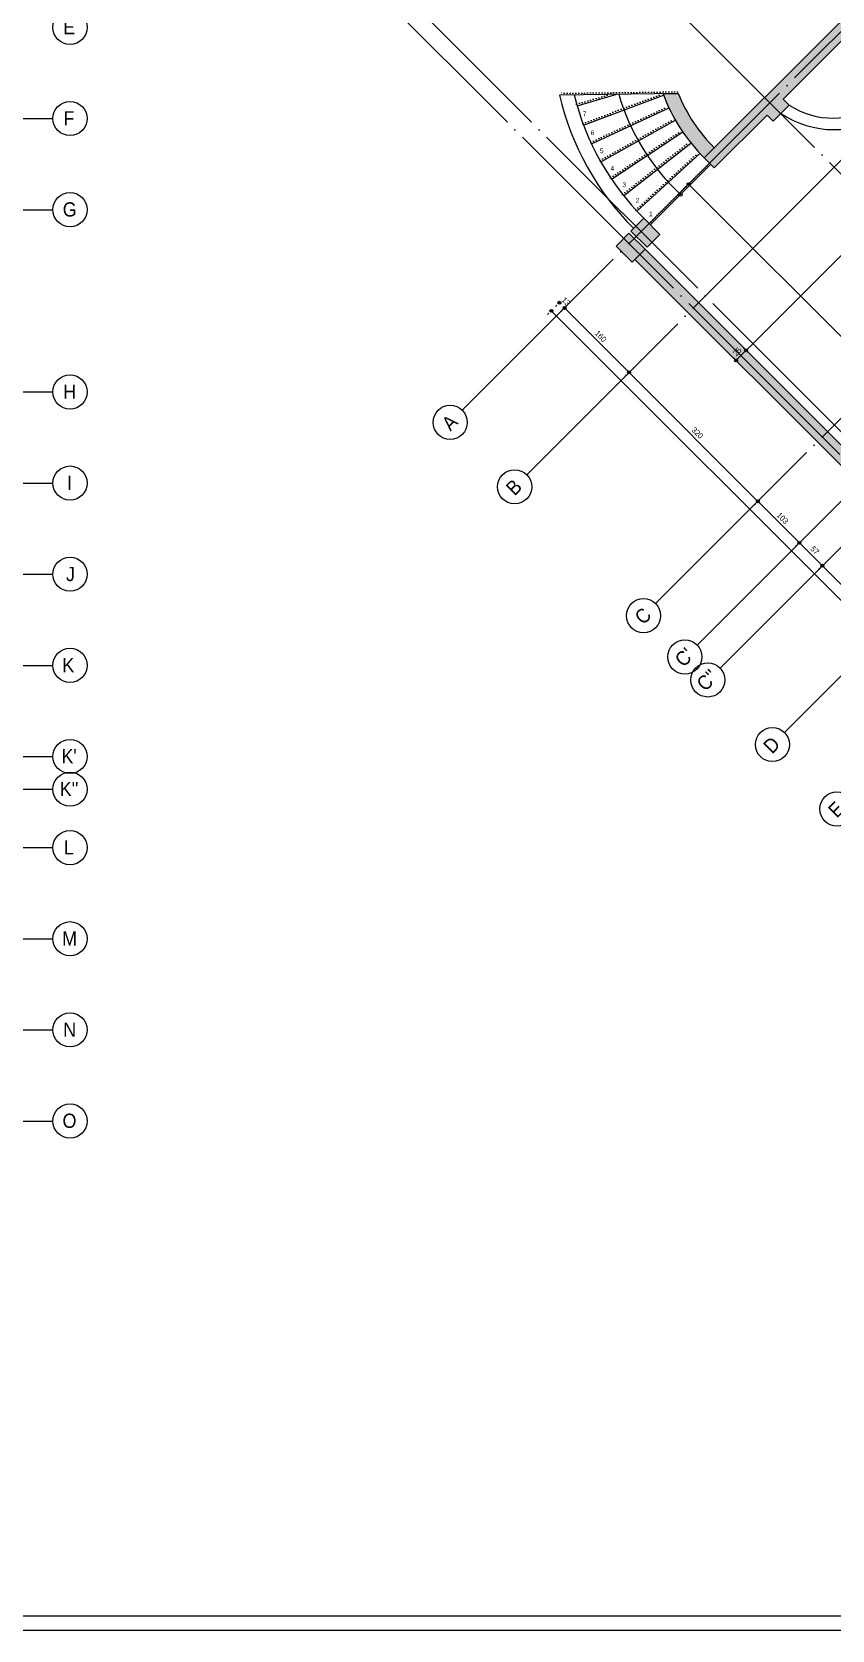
# Model space of a CAD drawing. Extents: x 460786 to 545292, y 30998 to 41694.
# Drawn here: x 476072 to 477476, y 37194 to 40000 of the extents above; entities that cross this region are included whole.
import ezdxf
from ezdxf.enums import TextEntityAlignment as Align

# ---------------------------------------------------------------- set-up
doc = ezdxf.new("R2010")
doc.units = 0
doc.header["$LTSCALE"] = 50
doc.header["$MEASUREMENT"] = 0
doc.header["$PDMODE"] = 35
doc.linetypes.add('DASHDOT', pattern=[5.5, 5, -0.25, 0, -0.25])
doc.linetypes.add('DASHED', pattern=[0.1, 0, -0.1])
doc.layers.get('0').update_dxf_attribs({"linetype": 'CONTINUOUS'})
doc.layers.get('Defpoints').update_dxf_attribs({"linetype": 'CONTINUOUS'})
for name, color, linetype in [('A-Aks Balonu', 2, 'CONTINUOUS'), ('A-Aks Dikey', 12, 'DASHDOT'), ('A-Aks Yatay', 12, 'DASHDOT'), ('A-Betonarme', 6, 'CONTINUOUS'), ('A-Dash', 9, 'DASHED'), ('A-Gör 2', 40, 'CONTINUOUS'), ('A-Gör 4', 75, 'CONTINUOUS'), ('A-Lejant', 23, 'CONTINUOUS'), ('A-Merdiven', 11, 'CONTINUOUS'), ('A-Olcu  IC Yatay', 8, 'CONTINUOUS'), ('A-Olcu DIS Dikey', 8, 'CONTINUOUS'), ('A-Olcu Ic Dikey', 8, 'CONTINUOUS'), ('A-Tarama 1', 9, 'CONTINUOUS'), ('A-Yazı Merdiven', 4, 'CONTINUOUS')]:
    doc.layers.add(name, color=color, linetype=linetype)
doc.styles.get("Standard").update_dxf_attribs({"font": 'arial.ttf', "width": 0.9})
doc.dimstyles.new('EXIT', dxfattribs={"dimscale": 50, "dimtxt": 0.23, "dimasz": 0.03, "dimexe": 0.125, "dimexo": 0.5, "dimgap": 0.09, "dimtad": 1, "dimzin": 1, "dimdsep": 46, "dimtxsty": 'Standard', "dimblk": 'TICK', "dimcen": 0.2, "dimadec": 0, "dimazin": 0, "dimtfac": 1, "dimtix": 1, "dimtofl": 0, "dimtmove": 2, "dimatfit": 3, "dimldrblk": 'TICK', "dimfxl": 1, "dimtolj": 1, "dimtzin": 1, "dimarcsym": 0})

# ---------------------------------------------------------------- blocks, each defined once
blk = doc.blocks.new('aks')
blk.add_circle((-0.8, 38.6), 60)
at = {"width": 0.9}
blk.add_attdef('AKSNO', text='', height=50, dxfattribs=at).set_placement((-0.8, 38.6), align=Align.MIDDLE_CENTER)
blk = doc.blocks.new('TICK', base_point=(53.7, 38.1))
blk.add_line((55.4, 38.1), (52, 38.1))
blk.add_circle((53.7, 38.1), 1.67)
blk = doc.blocks.new('*D393')
at = {"layer": 'A-Olcu DIS Dikey', "color": 0, "lineweight": -2, "transparency": 16777216}
for p, q in [((477000.1, 39508.4), (477002.3, 39510.5)), ((477007.7, 39513.9), (477118.8, 39402.9)), ((477113.3, 39395.3), (477115.4, 39397.4))]:
    blk.add_line(p, q, dxfattribs=at)
at = {"layer": 'Defpoints', "color": 0, "transparency": 16777216}
for p in [(477017.8, 39526.1), (477119.8, 39401.8), (477130.9, 39412.9)]:
    blk.add_point(p, dxfattribs=at)
at = {"layer": 'A-Olcu DIS Dikey', "color": 0, "lineweight": -2, "transparency": 16777216, "xscale": 1.5, "yscale": 1.5, "zscale": 1.5}
for p, rotation in [((477006.7, 39515), 134.999999999776), ((477119.8, 39401.8), 314.999999999776)]:
    blk.add_blockref('TICK', p, dxfattribs=dict(at, rotation=rotation))
at = {"layer": 'A-Olcu DIS Dikey', "color": 0, "transparency": 16777216, "insert": (477070, 39465.2), "char_height": 10, "attachment_point": 5, "rotation": 315}
blk.add_mtext('\\A1;160', dxfattribs=at)
blk = doc.blocks.new('*D394')
at = {"layer": 'A-Olcu DIS Dikey', "color": 0, "lineweight": -2, "transparency": 16777216}
for p, q in [((477113.3, 39395.3), (477115.4, 39397.4)), ((477345, 39176.6), (477120.9, 39400.8)), ((477339.5, 39169), (477341.7, 39171.1))]:
    blk.add_line(p, q, dxfattribs=at)
at = {"layer": 'Defpoints', "color": 0, "transparency": 16777216}
for p in [(477119.8, 39401.8), (477130.9, 39412.9), (477357.2, 39186.7)]:
    blk.add_point(p, dxfattribs=at)
at = {"layer": 'A-Olcu DIS Dikey', "color": 0, "lineweight": -2, "transparency": 16777216, "xscale": 1.5, "yscale": 1.5, "zscale": 1.5}
for p, rotation in [((477119.8, 39401.8), 134.999999999776), ((477346.1, 39175.5), 314.999999999776)]:
    blk.add_blockref('TICK', p, dxfattribs=dict(at, rotation=rotation))
at = {"layer": 'A-Olcu DIS Dikey', "color": 0, "transparency": 16777216, "insert": (477239.8, 39295.5), "char_height": 10, "attachment_point": 5, "rotation": 315}
blk.add_mtext('\\A1;320', dxfattribs=at)
blk = doc.blocks.new('*D395')
at = {"layer": 'A-Olcu DIS Dikey', "color": 0, "lineweight": -2, "transparency": 16777216}
for p, q in [((477339.5, 39169), (477341.7, 39171.1)), ((477347.2, 39174.5), (477417.9, 39103.8)), ((477412.4, 39096.1), (477414.5, 39098.3))]:
    blk.add_line(p, q, dxfattribs=at)
at = {"layer": 'Defpoints', "color": 0, "transparency": 16777216}
for p in [(477357.2, 39186.7), (477430, 39113.8), (477418.9, 39102.7)]:
    blk.add_point(p, dxfattribs=at)
at = {"layer": 'A-Olcu DIS Dikey', "color": 0, "lineweight": -2, "transparency": 16777216, "xscale": 1.5, "yscale": 1.5, "zscale": 1.5}
for p, rotation in [((477346.1, 39175.5), 134.999999999776), ((477418.9, 39102.7), 314.999999999776)]:
    blk.add_blockref('TICK', p, dxfattribs=dict(at, rotation=rotation))
at = {"layer": 'A-Olcu DIS Dikey', "color": 0, "transparency": 16777216, "insert": (477389.3, 39145.9), "char_height": 10, "attachment_point": 5, "rotation": 315}
blk.add_mtext('\\A1;103', dxfattribs=at)
blk = doc.blocks.new('*D396')
at = {"layer": 'A-Olcu DIS Dikey', "color": 0, "lineweight": -2, "transparency": 16777216}
for p, q in [((477412.4, 39096.1), (477414.5, 39098.3)), ((477458.2, 39063.5), (477420, 39101.7)), ((477452.7, 39055.8), (477454.8, 39058))]:
    blk.add_line(p, q, dxfattribs=at)
at = {"layer": 'Defpoints', "color": 0, "transparency": 16777216}
for p in [(477430, 39113.8), (477418.9, 39102.7), (477470.3, 39073.5)]:
    blk.add_point(p, dxfattribs=at)
at = {"layer": 'A-Olcu DIS Dikey', "color": 0, "lineweight": -2, "transparency": 16777216, "xscale": 1.5, "yscale": 1.5, "zscale": 1.5}
for p, rotation in [((477418.9, 39102.7), 134.999999999776), ((477459.2, 39062.4), 314.999999999776)]:
    blk.add_blockref('TICK', p, dxfattribs=dict(at, rotation=rotation))
at = {"layer": 'A-Olcu DIS Dikey', "color": 0, "transparency": 16777216, "insert": (477445.9, 39089.3), "char_height": 10, "attachment_point": 5, "rotation": 315}
blk.add_mtext('\\A1;57', dxfattribs=at)
blk = doc.blocks.new('*D397')
at = {"layer": 'A-Olcu DIS Dikey', "color": 0, "lineweight": -2, "transparency": 16777216}
for p, q in [((477452.7, 39055.8), (477454.8, 39058)), ((477460.3, 39061.3), (477571.3, 38950.3)), ((477565.8, 38942.7), (477568, 38944.9))]:
    blk.add_line(p, q, dxfattribs=at)
at = {"layer": 'Defpoints', "color": 0, "transparency": 16777216}
for p in [(477470.3, 39073.5), (477572.4, 38949.3), (477583.5, 38960.4)]:
    blk.add_point(p, dxfattribs=at)
at = {"layer": 'A-Olcu DIS Dikey', "color": 0, "lineweight": -2, "transparency": 16777216, "xscale": 1.5, "yscale": 1.5, "zscale": 1.5}
for p, rotation in [((477459.2, 39062.4), 134.999999999776), ((477572.4, 38949.3), 314.999999999776)]:
    blk.add_blockref('TICK', p, dxfattribs=dict(at, rotation=rotation))
at = {"layer": 'A-Olcu DIS Dikey', "color": 0, "transparency": 16777216, "insert": (477522.6, 39012.6), "char_height": 10, "attachment_point": 5, "rotation": 315}
blk.add_mtext('\\A1;160', dxfattribs=at)
blk = doc.blocks.new('*D406')
at = {"layer": 'A-Olcu DIS Dikey', "color": 0, "lineweight": -2, "transparency": 16777216}
for p, q in [((476990.9, 39517.6), (476993.1, 39519.7)), ((476996.4, 39525.2), (476995.4, 39526.3)), ((477000.1, 39508.4), (477002.3, 39510.5)), ((477007.7, 39513.9), (477008.8, 39512.8))]:
    blk.add_line(p, q, dxfattribs=at)
at = {"layer": 'Defpoints', "color": 0, "transparency": 16777216}
for p in [(477008.6, 39535.3), (476997.5, 39524.1), (477017.8, 39526.1)]:
    blk.add_point(p, dxfattribs=at)
at = {"layer": 'A-Olcu DIS Dikey', "color": 0, "lineweight": -2, "transparency": 16777216, "xscale": 1.5, "yscale": 1.5, "zscale": 1.5}
for p, rotation in [((476997.5, 39524.1), 314.999999999776), ((477006.7, 39515), 134.999999999776)]:
    blk.add_blockref('TICK', p, dxfattribs=dict(at, rotation=rotation))
at = {"layer": 'A-Olcu DIS Dikey', "color": 0, "transparency": 16777216, "insert": (477008.9, 39526.3), "char_height": 10, "attachment_point": 5, "rotation": 315}
blk.add_mtext('\\A1;13', dxfattribs=at)
blk = doc.blocks.new('*D407')
at = {"layer": 'A-Olcu DIS Dikey', "color": 0, "lineweight": -2, "transparency": 16777216}
for p, q in [((476976.8, 39503.4), (476978.9, 39505.6)), ((478363.3, 38130.1), (476984.4, 39508.9)), ((478357.8, 38122.5), (478359.9, 38124.6))]:
    blk.add_line(p, q, dxfattribs=at)
at = {"layer": 'Defpoints', "color": 0, "transparency": 16777216}
for p in [(476983.4, 39510), (476994.5, 39521.1), (478375.4, 38140.1)]:
    blk.add_point(p, dxfattribs=at)
at = {"layer": 'A-Olcu DIS Dikey', "color": 0, "lineweight": -2, "transparency": 16777216, "xscale": 1.5, "yscale": 1.5, "zscale": 1.5}
for p, rotation in [((476983.4, 39510), 134.999999999776), ((478364.3, 38129), 314.999999999776)]:
    blk.add_blockref('TICK', p, dxfattribs=dict(at, rotation=rotation))
at = {"layer": 'A-Olcu DIS Dikey', "color": 0, "transparency": 16777216, "insert": (477680.6, 38826.3), "char_height": 10, "attachment_point": 5, "rotation": 315}
blk.add_mtext('\\A1;1953', dxfattribs=at)
blk = doc.blocks.new('*D899')
at = {"layer": 'A-Olcu  IC Yatay', "color": 0, "lineweight": -2, "transparency": 16777216}
for p, q in [((477326.4, 39441.5), (478006.3, 40121.4)), ((478010.5, 40119.3), (478002.9, 40126.9)), ((477328.5, 39437.3), (477320.9, 39444.9))]:
    blk.add_line(p, q, dxfattribs=at)
at = {"layer": 'Defpoints', "color": 0, "transparency": 16777216}
for p in [(478007.3, 40122.4), (478028.2, 40101.6), (477346.2, 39419.6)]:
    blk.add_point(p, dxfattribs=at)
at = {"layer": 'A-Olcu  IC Yatay', "color": 0, "lineweight": -2, "transparency": 16777216, "xscale": 1.5, "yscale": 1.5, "zscale": 1.5}
for p, rotation in [((478007.3, 40122.4), 44.99999999929125), ((477325.3, 39440.4), 224.9999999992912)]:
    blk.add_blockref('TICK', p, dxfattribs=dict(at, rotation=rotation))
at = {"layer": 'A-Olcu  IC Yatay', "color": 0, "transparency": 16777216, "insert": (477659.5, 39788.2), "char_height": 10, "attachment_point": 5, "rotation": 45}
blk.add_mtext('\\A1;964.5', dxfattribs=at)
blk = doc.blocks.new('*D900')
at = {"layer": 'A-Olcu  IC Yatay', "color": 0, "lineweight": -2, "transparency": 16777216}
for p, q in [((477310.8, 39419.6), (477303.2, 39427.2)), ((477324.3, 39439.4), (477308.7, 39423.8)), ((477328.5, 39437.3), (477320.9, 39444.9))]:
    blk.add_line(p, q, dxfattribs=at)
at = {"layer": 'Defpoints', "color": 0, "transparency": 16777216}
for p in [(477307.6, 39422.8), (477328.5, 39401.9), (477346.2, 39419.6)]:
    blk.add_point(p, dxfattribs=at)
at = {"layer": 'A-Olcu  IC Yatay', "color": 0, "lineweight": -2, "transparency": 16777216, "xscale": 1.5, "yscale": 1.5, "zscale": 1.5}
for p, rotation in [((477307.6, 39422.8), 224.9999999991746), ((477325.3, 39440.4), 44.99999999917466)]:
    blk.add_blockref('TICK', p, dxfattribs=dict(at, rotation=rotation))
at = {"layer": 'A-Olcu  IC Yatay', "color": 0, "transparency": 16777216, "insert": (477309.7, 39438.4), "char_height": 10, "attachment_point": 5, "rotation": 45}
blk.add_mtext('\\A1;25', dxfattribs=at)
blk = doc.blocks.new('*D907')
at = {"layer": 'A-Olcu Ic Dikey', "color": 0, "lineweight": -2, "transparency": 16777216}
for p, q in [((477225.2, 39731.3), (478015, 38941.5)), ((477217.5, 39725.8), (477219.7, 39728)), ((478009.5, 38933.9), (478011.6, 38936))]:
    blk.add_line(p, q, dxfattribs=at)
at = {"layer": 'Defpoints', "color": 0, "transparency": 16777216}
for p in [(477235.2, 39743.5), (478027.2, 38951.5), (478016.1, 38940.4)]:
    blk.add_point(p, dxfattribs=at)
at = {"layer": 'A-Olcu Ic Dikey', "color": 0, "lineweight": -2, "transparency": 16777216, "xscale": 1.5, "yscale": 1.5, "zscale": 1.5}
for p, rotation in [((477224.1, 39732.4), 134.999999999776), ((478016.1, 38940.4), 314.999999999776)]:
    blk.add_blockref('TICK', p, dxfattribs=dict(at, rotation=rotation))
at = {"layer": 'A-Olcu Ic Dikey', "color": 0, "transparency": 16777216, "insert": (477626.9, 39343.2), "char_height": 10, "attachment_point": 5, "rotation": 315}
blk.add_mtext('\\A1;1120', dxfattribs=at)

msp = doc.modelspace()

# ---------------------------------------------------------------- hatches: boundary and pattern name
at = {"layer": 'A-Tarama 1'}
h = msp.add_hatch(dxfattribs=at)
h.set_pattern_fill('ANSI33', color=256, scale=30, angle=180, style=0)
h.set_pattern_definition([(225, (-999.023, 1950.459), (5.30330086, -5.30330086), []), (225, (-1004.3264, 1950.459), (5.30330086, -5.30330086), [3.75, -1.875])])
h.paths.add_polyline_path([(481000.58, 41099.23), (480580.08, 41099.23), (480580.08, 41074.23), (481000.58, 41074.23)])
h.paths.add_polyline_path([(481452.58, 41099.23), (481040.58, 41099.23), (481040.58, 41074.23), (481452.58, 41074.23)])
h.paths.add_polyline_path([(481905.58, 41099.23), (481492.58, 41099.23), (481492.58, 41074.23), (481905.58, 41074.23)])
h.paths.add_polyline_path([(482390.58, 40768.2), (482810.58, 40768.2), (482810.58, 40793.2), (482365.58, 40793.2), (482365.58, 40679.2), (481938.58, 40679.2), (481938.58, 41059.23), (481913.58, 41059.23), (481913.58, 40654.2), (482026.58, 40654.2), (482026.58, 40341.2), (481913.58, 40341.2), (481913.58, 40316.2), (482051.58, 40316.2), (482051.58, 40654.2), (482390.58, 40654.2)])
h.paths.add_polyline_path([(482850.58, 40793.2), (482810.58, 40793.2), (482810.58, 40753.2), (482850.58, 40753.2)])
h.paths.add_polyline_path([(483262.58, 40793.2), (482850.58, 40793.2), (482850.58, 40768.2), (483262.58, 40768.2)])
h.paths.add_polyline_path([(483302.58, 40793.2), (483262.58, 40793.2), (483262.58, 40753.2), (483302.58, 40753.2)])
h.paths.add_polyline_path([(483747.58, 40793.2), (483302.58, 40793.2), (483302.58, 40768.2), (483722.58, 40768.2), (483722.58, 40653.23), (484062.58, 40653.23), (484062.58, 40315.7), (484200.58, 40315.7), (484200.58, 40340.7), (484087.58, 40340.7), (484087.58, 40653.23), (484200.58, 40653.23), (484200.58, 40880.2), (484673.54, 40880.2, -0.1883118), (484679.22, 38960.85), (484663.51, 38976.56), (484641.03, 38999.04), (484612.75, 38970.75), (484641.03, 38942.47), (484651.64, 38953.07), (484849.63, 38755.08), (484839.02, 38744.48), (484867.31, 38716.19), (484895.59, 38744.48), (484867.31, 38772.76), (484698.58, 38941.49, 0.1883593), (484700.46, 40880.2), (484700.58, 40880.2), (484700.58, 40905.2), (484690.58, 40905.2), (484175.58, 40905.2), (484175.58, 40678.23), (483747.58, 40678.23)])
h.paths.add_polyline_path([(484867.31, 38716.19), (484849.63, 38733.87), (484651.64, 38535.88), (484669.32, 38518.2)])
h.paths.add_polyline_path([(484669.32, 38518.2), (484651.64, 38535.88), (484641.03, 38546.49), (484630.43, 38535.88), (484432.44, 38733.87), (484443.04, 38744.48), (484414.76, 38772.76), (484386.47, 38744.48), (484414.76, 38716.19), (484517.87, 38613.08, -0.0582319), (484199.07, 38083.35), (484216.77, 38065.65, 0.0576881), (484536.26, 38594.69), (484612.75, 38518.2), (484641.03, 38489.92)])
h.paths.add_polyline_path([(484216.77, 38065.65), (484188.48, 38093.94), (484160.2, 38065.65), (484160.65, 38065.2), (484188.48, 38037.37)])
h.paths.add_polyline_path([(483753.61, 38507.6), (483764.22, 38518.2), (483747.58, 38534.84), (483747.58, 38958.2), (483747.58, 39071.2), (483797.58, 39071.2), (483797.58, 39096.2), (483722.58, 39096.2), (483722.58, 38983.2), (483302.58, 38983.2), (483302.58, 38998.2), (483262.58, 38998.2), (483262.58, 38983.2), (482850.58, 38983.2), (482850.58, 38998.2), (482810.58, 38998.2), (482810.58, 38983.2), (482389.58, 38983.2), (482389.58, 39096.2), (482051.58, 39096.2), (482051.58, 39435.2), (481913.58, 39435.2), (481913.58, 39410.2), (482026.58, 39410.2), (482026.58, 39096.2), (481913.58, 39096.2), (481913.58, 38989.73, -0.3196639), (480580.58, 38989.73), (480580.58, 38999.2), (480547.58, 38999.2), (480547.58, 38959.2), (480580.58, 38959.2, 0.3113716), (481913.58, 38959.2), (481913.58, 38958.2), (481938.58, 38958.2), (481938.58, 39071.2), (482364.58, 39071.2), (482364.58, 38958.2), (483722.58, 38958.2), (483722.58, 38533.13), (483707.65, 38518.2), (483735.94, 38489.92), (484160.2, 38065.65), (484177.88, 38083.33)])
h.paths.add_polyline_path([(481492.58, 38991.2), (481452.58, 38991.2), (481452.58, 38951.2), (481492.58, 38951.2)], flags=17)
h.paths.add_polyline_path([(481040.58, 38991.2), (481000.58, 38991.2), (481000.58, 38951.2), (481040.58, 38951.2)], flags=17)
h.paths.add_polyline_path([(480542.58, 38999.2), (480542.58, 39629.2), (480542.58, 39669.2), (480542.58, 39790.2), (480517.58, 39790.2), (480517.58, 39669.2), (480509.58, 39669.2), (480509.58, 39629.2), (480517.58, 39629.2), (480517.58, 38999.2), (480510.08, 38999.2), (480510.08, 38984.2), (480104.58, 38984.2), (480104.58, 38991.2), (480064.58, 38991.2), (480064.58, 38984.2), (479643.08, 38984.2), (479643.08, 38990.48), (479618.08, 38990.48), (479618.08, 38975.48), (479403.85, 38761.25), (479355.77, 38809.34), (479338.09, 38791.66), (479386.18, 38743.58), (479182.88, 38540.28), (479177.93, 38545.23), (479149.65, 38516.95), (479154.6, 38512), (478956.61, 38314.01), (478951.66, 38318.96), (478923.37, 38290.68), (478928.32, 38285.73), (478735.99, 38093.39), (478730.33, 38099.05), (478702.05, 38070.76), (478730.33, 38042.48), (478758.62, 38070.76), (478753.67, 38075.71), (478946, 38268.05), (478951.66, 38262.39), (478979.94, 38290.68), (478974.29, 38296.33), (479172.28, 38494.32), (479177.93, 38488.66), (479206.22, 38516.95), (479200.56, 38522.61), (479637.16, 38959.2), (480064.58, 38959.2), (480064.58, 38951.2), (480104.58, 38951.2), (480104.58, 38959.2), (480532, 38959.2), (480542.58, 38959.2)])
h.paths.add_polyline_path([(480579.58, 39669.2), (480547.58, 39669.2), (480547.58, 39629.2), (480579.58, 39629.2)])
h.paths.add_polyline_path([(480542.58, 40799.23), (480517.58, 40799.23), (480517.58, 40680.2), (480517.58, 40122.2), (480502.58, 40122.2), (480502.58, 40082.2), (480517.58, 40082.2), (480517.58, 39950.2), (480542.58, 39950.2)])
h.paths.add_polyline_path([(480580.58, 40122.2), (480547.58, 40122.2), (480547.58, 40082.2), (480580.58, 40082.2)])
h.paths.add_polyline_path([(480572.58, 40799.23), (480547.58, 40799.23), (480547.58, 40653.23), (480572.58, 40653.23)])
h.paths.add_polyline_path([(481040.58, 40800.2), (481000.58, 40800.2), (481000.58, 40760.2), (481040.58, 40760.2)])
h.paths.add_polyline_path([(481492.58, 40800.2), (481452.58, 40800.2), (481452.58, 40760.2), (481492.58, 40760.2)])
h.paths.add_polyline_path([(479651.58, 40774.23), (479727.58, 40774.23), (479727.58, 40799.23), (479611.58, 40799.23), (479611.58, 40759.23), (479651.58, 40759.23)])
h.paths.add_polyline_path([(480104.58, 40799.23), (480064.58, 40799.23), (479987.58, 40799.23), (479987.58, 40774.23), (480064.58, 40774.23), (480064.58, 40759.23), (480071.58, 40759.23), (480071.58, 40655.2), (480096.58, 40655.2), (480096.58, 40759.23), (480104.58, 40759.23)])
h.paths.add_polyline_path([(478817.94, 40799.23), (478576.94, 40799.23), (478576.94, 40774.23), (478701.94, 40774.23), (478701.94, 40759.23), (478741.94, 40759.23), (478741.94, 40774.23), (478817.94, 40774.23)])
h.paths.add_polyline_path([(479198.58, 40799.23), (479077.94, 40799.23), (479077.94, 40774.23), (479158.58, 40774.23), (479158.58, 40759.23), (479198.58, 40759.23)])
h.paths.add_polyline_path([(479414.58, 40799.23), (479395.58, 40799.23), (479395.58, 40774.23), (479414.58, 40774.23)])
h.paths.add_polyline_path([(477836.9, 40328.2), (478282.94, 40774.23), (478446.94, 40774.23), (478446.94, 40799.23), (478272.58, 40799.23), (477801.55, 40328.2), (477945.09, 40184.66), (477962.77, 40202.34)])
h.paths.add_polyline_path([(477583.08, 40288.98), (477582.74, 40262.14, -0.0960502), (477673.92, 40200.57), (477691.59, 40218.25, 0.1042464)])
h.paths.add_polyline_path([(477713.51, 40204.81), (477695.84, 40222.49), (477662.6, 40189.26), (477680.28, 40171.58)])
h.paths.add_polyline_path([(477588.36, 40079.66), (477598.96, 40069.05), (477627.25, 40097.33), (477616.64, 40107.94), (477630.78, 40122.08), (477613.11, 40139.76), (477570.68, 40097.33), (477372.69, 39899.34), (477344.4, 39871.06), (477251.77, 39778.43), (477269.45, 39760.75), (477362.08, 39853.38), (477372.69, 39842.77), (477400.97, 39871.06), (477390.37, 39881.67)])
h.paths.add_polyline_path([(477206.15, 39891.45), (477179.46, 39891.1, 0.1078349), (477251.77, 39778.43), (477269.45, 39796.11, -0.0999905)])
h.paths.add_polyline_path([(477145.71, 39672.36), (477123.08, 39649.73), (477151.36, 39621.45), (477173.99, 39644.08)])
h.paths.add_polyline_path([(477147.83, 39617.91), (477119.54, 39646.2), (477096.92, 39623.57), (477125.2, 39595.29)])
h.paths.add_polyline_path([(477147.83, 39617.91), (477130.15, 39600.24), (477775.74, 38954.65), (477770.79, 38949.7), (477799.07, 38921.41), (477804.02, 38926.36), (478002.01, 38728.37), (477997.06, 38723.42), (478025.35, 38695.14), (478030.3, 38700.09), (478228.29, 38502.1), (478223.34, 38497.15), (478251.62, 38468.87), (478256.57, 38473.82), (478454.56, 38275.83), (478449.61, 38270.88), (478477.9, 38242.59), (478500.52, 38265.22)])
h.paths.add_polyline_path([(478045.85, 38772.21), (478040.91, 38767.27), (477941.91, 38866.26), (477924.23, 38848.58), (478051.51, 38721.3), (478504.06, 38268.75), (478532.34, 38297.04), (478527.39, 38301.99), (478719.73, 38494.32), (478724.68, 38489.37), (478752.96, 38517.66), (478748.01, 38522.61), (478946, 38720.6), (478950.95, 38715.65), (478979.24, 38743.93), (478974.29, 38748.88), (479177.58, 38952.17), (479224.96, 38904.8), (479242.63, 38922.47), (479190.08, 38975.03), (479190.08, 38990.03), (479165.08, 38990.03), (479165.08, 38975.03), (478956.61, 38766.56), (478950.95, 38772.21), (478922.67, 38743.93), (478928.32, 38738.27), (478730.33, 38540.28), (478724.68, 38545.94), (478696.39, 38517.66), (478702.05, 38512), (478504.06, 38314.01), (478498.4, 38319.67), (478493.45, 38314.72), (478295.46, 38512.71), (478300.41, 38517.66), (478272.13, 38545.94), (478267.18, 38540.99), (478069.19, 38738.98), (478074.14, 38743.93)])

# ---------------------------------------------------------------- linework, layer by layer
at = {"layer": 'A-Aks Dikey', "ltscale": 1.5}
for p, q in [((476888.49, 40353.84), (479700.58, 37541.75)), ((476641, 40106.35), (479453.1, 37294.26)), ((476683.43, 40106.35), (479453.1, 37336.69))]:
    msp.add_line(p, q, dxfattribs=at)
at = {"layer": 'A-Aks Yatay', "ltscale": 1.5}
for p, q in [((476827.03, 39335.3), (478375.07, 40883.34)), ((476940.17, 39222.17), (478488.2, 40770.2)), ((477166.45, 38995.89), (478714.48, 40543.92)), ((477239.28, 38923.06), (478787.31, 40471.09)), ((477279.58, 38882.76), (478827.61, 40430.79)), ((477392.72, 38769.62), (478940.75, 40317.65)), ((473270.05, 39847.5), (476108.46, 39847.5)), ((473270.05, 39687.5), (476108.46, 39687.5)), ((473270.05, 39367.5), (476108.46, 39367.5)), ((473270.05, 39207.5), (476108.46, 39207.5)), ((473270.05, 39047.5), (476108.46, 39047.5)), ((473270.05, 38887.5), (476108.46, 38887.5)), ((473270.05, 38727.5), (476108.46, 38727.5)), ((473270.05, 38670), (476108.46, 38670)), ((473270.05, 38567.5), (476108.46, 38567.5)), ((473270.05, 38407.5), (476108.46, 38407.5)), ((473270.05, 38247.5), (476108.46, 38247.5)), ((473270.05, 38087.5), (476108.46, 38087.5))]:
    msp.add_line(p, q, dxfattribs=at)
at = {"layer": 'A-Betonarme'}
for p, q in [((477570.68, 40097.33), (477372.69, 39899.34)), ((477390.37, 39881.67), (477588.36, 40079.66)), ((477372.69, 39899.34), (477344.4, 39871.06)), ((477179.46, 39891.1), (477206.15, 39891.45)), ((477251.77, 39778.43), (477344.4, 39871.06)), ((477372.69, 39842.77), (477400.97, 39871.06)), ((477400.97, 39871.06), (477390.37, 39881.67)), ((477362.08, 39853.38), (477269.45, 39760.75)), ((477362.08, 39853.38), (477372.69, 39842.77)), ((477269.45, 39760.75), (477251.77, 39778.43)), ((477147.83, 39617.91), (478500.52, 38265.22)), ((477130.15, 39600.24), (477775.74, 38954.65))]:
    msp.add_line(p, q, dxfattribs=at)
for points in [[(477372.69, 39842.77), (477400.97, 39871.06), (477390.37, 39881.67)], [(477362.08, 39853.38), (477372.69, 39842.77)]]:
    msp.add_lwpolyline(points, dxfattribs=at)
for points in [[(477119.54, 39646.2), (477096.92, 39623.57), (477125.2, 39595.29), (477147.83, 39617.91)], [(477123.08, 39649.73), (477145.71, 39672.36), (477173.99, 39644.08), (477151.36, 39621.45)]]:
    msp.add_lwpolyline(points, close=True, dxfattribs=at)
for radius, start in [(314, 200.38118), (289, 202.15978)]:
    msp.add_arc((477473.81, 40000.46), radius, start, 225, dxfattribs=at)
at = {"layer": 'A-Dash'}
for p, q in [((477204.96, 39894.44), (476997.05, 39891.73)), ((477027.69, 39872.89), (477087.19, 39889.91)), ((477038.85, 39838.86), (477179.46, 39891.1)), ((477052.61, 39805.8), (477188.77, 39868.73)), ((477068.83, 39773.99), (477199.75, 39847.2)), ((477087.5, 39743.43), (477212.38, 39826.52)), ((477108.47, 39714.41), (477226.57, 39806.88)), ((477131.68, 39687.01), (477242.28, 39788.34)), ((477154.9, 39663.17), (477261.16, 39769.43))]:
    msp.add_line(p, q, dxfattribs=at)
at = {"layer": 'A-Gör 2'}
for radius, start in [(489, 193.20638), (464, 193.88952)]:
    msp.add_arc((477473.81, 40000.46), radius, start, 225, dxfattribs=at)
at = {"layer": 'A-Gör 4'}
for radius, start, end in [(143.18, 237.09476, 302.90524), (163.18, 235.59398, 304.40602)]:
    msp.add_arc((477478.76, 39991.27), radius, start, end, dxfattribs=at)
at = {"layer": 'A-Lejant'}
msp.add_lwpolyline([(460786.15, 41693.81), (460786.15, 37193.81), (545291.84, 37193.81), (545291.84, 41693.81), (460786.15, 41693.81)], dxfattribs=at)
msp.add_lwpolyline([(460811.15, 41668.81), (460811.15, 37218.81), (545266.84, 37218.81), (545266.84, 41668.81)], close=True, dxfattribs=at)
at = {"layer": 'A-Merdiven'}
for p, q in [((477206.15, 39891.45), (476997.74, 39888.74)), ((477028.51, 39870.01), (477098.62, 39890.05)), ((477039.9, 39836.05), (477180.51, 39888.29)), ((477053.87, 39803.08), (477190.03, 39866.01)), ((477070.29, 39771.37), (477201.21, 39844.58)), ((477089.16, 39740.94), (477214.04, 39824.03)), ((477110.32, 39712.04), (477228.42, 39804.52)), ((477133.71, 39684.8), (477244.31, 39786.13)), ((477157.02, 39661.05), (477263.28, 39767.3))]:
    msp.add_line(p, q, dxfattribs=at)
msp.add_circle((477210.15, 39714.18), 3, dxfattribs=at)
msp.add_arc((477478.3, 40001.07), 392.7, 196.41575, 226.9341, dxfattribs=at)

# ---------------------------------------------------------------- block references
at = {"layer": 'A-Aks Balonu'}
ref = msp.add_blockref('aks', (476138.88, 39988.18), dxfattribs=dict(at, xscale=0.5, yscale=0.5, zscale=0.5))
ref.add_attrib('AKSNO', 'E', dxfattribs={"layer": '0', "height": 25, "width": 0.9}).set_placement((476136.86, 40007.93), align=Align.MIDDLE_CENTER)
ref = msp.add_blockref('aks', (476138.88, 39828.18), dxfattribs=dict(at, xscale=0.5, yscale=0.5, zscale=0.5))
ref.add_attrib('AKSNO', 'F', dxfattribs={"layer": '0', "height": 25, "width": 0.9}).set_placement((476136.52, 39847.93), align=Align.MIDDLE_CENTER)
ref = msp.add_blockref('aks', (476138.88, 39668.18), dxfattribs=dict(at, xscale=0.5, yscale=0.5, zscale=0.5))
ref.add_attrib('AKSNO', 'G', dxfattribs={"layer": '0', "height": 25, "width": 0.9}).set_placement((476137.95, 39687.93), align=Align.MIDDLE_CENTER)
ref = msp.add_blockref('aks', (476138.88, 39348.18), dxfattribs=dict(at, xscale=0.5, yscale=0.5, zscale=0.5))
ref.add_attrib('AKSNO', 'H', dxfattribs={"layer": '0', "height": 25, "width": 0.9}).set_placement((476137.67, 39367.93), align=Align.MIDDLE_CENTER)
ref = msp.add_blockref('aks', (476819.78, 39300.72), dxfattribs=dict(at, xscale=0.5, yscale=0.5, zscale=0.5, rotation=45))
ref.add_attrib('AKSNO', 'A', dxfattribs={"layer": '0', "height": 25, "rotation": 45, "width": 0.9}).set_placement((476804.95, 39313.82), align=Align.MIDDLE_CENTER)
ref = msp.add_blockref('aks', (476138.88, 39188.18), dxfattribs=dict(at, xscale=0.5, yscale=0.5, zscale=0.5))
ref.add_attrib('AKSNO', 'I', dxfattribs={"layer": '0', "height": 25, "width": 0.9}).set_placement((476137.55, 39207.93), align=Align.MIDDLE_CENTER)
ref = msp.add_blockref('aks', (476932.91, 39187.59), dxfattribs=dict(at, xscale=0.5, yscale=0.5, zscale=0.5, rotation=45))
ref.add_attrib('AKSNO', 'B', dxfattribs={"layer": '0', "height": 25, "rotation": 45, "width": 0.9}).set_placement((476917.64, 39200.24), align=Align.MIDDLE_CENTER)
ref = msp.add_blockref('aks', (476138.88, 39028.18), dxfattribs=dict(at, xscale=0.5, yscale=0.5, zscale=0.5))
ref.add_attrib('AKSNO', 'J', dxfattribs={"layer": '0', "height": 25, "width": 0.9}).set_placement((476139.25, 39047.93), align=Align.MIDDLE_CENTER)
ref = msp.add_blockref('aks', (477159.19, 38961.31), dxfattribs=dict(at, xscale=0.5, yscale=0.5, zscale=0.5, rotation=45))
ref.add_attrib('AKSNO', 'C', dxfattribs={"layer": '0', "height": 25, "rotation": 45, "width": 0.9}).set_placement((477144.14, 38974.18), align=Align.MIDDLE_CENTER)
ref = msp.add_blockref('aks', (477231.67, 38888.83), dxfattribs=dict(at, xscale=0.5, yscale=0.5, zscale=0.5, rotation=45))
ref.add_attrib('AKSNO', "C'", dxfattribs={"layer": '0', "height": 25, "rotation": 45, "width": 0.9}).set_placement((477216.78, 38901.87), align=Align.MIDDLE_CENTER)
ref = msp.add_blockref('aks', (476138.88, 38868.18), dxfattribs=dict(at, xscale=0.5, yscale=0.5, zscale=0.5))
ref.add_attrib('AKSNO', 'K', dxfattribs={"layer": '0', "height": 25, "width": 0.9}).set_placement((476135.42, 38887.93), align=Align.MIDDLE_CENTER)
ref = msp.add_blockref('aks', (477271.97, 38848.53), dxfattribs=dict(at, xscale=0.5, yscale=0.5, zscale=0.5, rotation=45))
ref.add_attrib('AKSNO', "C''", dxfattribs={"layer": '0', "height": 25, "rotation": 45, "width": 0.9}).set_placement((477257.08, 38861.56), align=Align.MIDDLE_CENTER)
ref = msp.add_blockref('aks', (477385.46, 38735.04), dxfattribs=dict(at, xscale=0.5, yscale=0.5, zscale=0.5, rotation=45))
ref.add_attrib('AKSNO', 'D', dxfattribs={"layer": '0', "height": 25, "rotation": 45, "width": 0.9}).set_placement((477370.11, 38747.61), align=Align.MIDDLE_CENTER)
ref = msp.add_blockref('aks', (476138.88, 38708.18), dxfattribs=dict(at, xscale=0.5, yscale=0.5, zscale=0.5))
ref.add_attrib('AKSNO', "K'", dxfattribs={"layer": '0', "height": 25, "width": 0.9}).set_placement((476136.83, 38727.93), align=Align.MIDDLE_CENTER)
ref = msp.add_blockref('aks', (476138.88, 38650.68), dxfattribs=dict(at, xscale=0.5, yscale=0.5, zscale=0.5))
ref.add_attrib('AKSNO', "K''", dxfattribs={"layer": '0', "height": 25, "width": 0.9}).set_placement((476136.83, 38670.43), align=Align.MIDDLE_CENTER)
ref = msp.add_blockref('aks', (477498.6, 38621.9), dxfattribs=dict(at, xscale=0.5, yscale=0.5, zscale=0.5, rotation=45))
ref.add_attrib('AKSNO', 'E', dxfattribs={"layer": '0', "height": 25, "rotation": 45, "width": 0.9}).set_placement((477483.21, 38634.44), align=Align.MIDDLE_CENTER)
ref = msp.add_blockref('aks', (476138.88, 38548.18), dxfattribs=dict(at, xscale=0.5, yscale=0.5, zscale=0.5))
ref.add_attrib('AKSNO', 'L', dxfattribs={"layer": '0', "height": 25, "width": 0.9}).set_placement((476136.48, 38567.93), align=Align.MIDDLE_CENTER)
ref = msp.add_blockref('aks', (476138.88, 38388.18), dxfattribs=dict(at, xscale=0.5, yscale=0.5, zscale=0.5))
ref.add_attrib('AKSNO', 'M', dxfattribs={"layer": '0', "height": 25, "width": 0.9}).set_placement((476137.7, 38407.93), align=Align.MIDDLE_CENTER)
ref = msp.add_blockref('aks', (476138.88, 38228.18), dxfattribs=dict(at, xscale=0.5, yscale=0.5, zscale=0.5))
ref.add_attrib('AKSNO', 'N', dxfattribs={"layer": '0', "height": 25, "width": 0.9}).set_placement((476137.84, 38247.93), align=Align.MIDDLE_CENTER)
ref = msp.add_blockref('aks', (476138.88, 38068.18), dxfattribs=dict(at, xscale=0.5, yscale=0.5, zscale=0.5))
ref.add_attrib('AKSNO', 'O', dxfattribs={"layer": '0', "height": 25, "width": 0.9}).set_placement((476137.55, 38087.93), align=Align.MIDDLE_CENTER)

# ---------------------------------------------------------------- texts
at = {"layer": 'A-Yazı Merdiven', "width": 0.9}
for s, p in [('7', (477038.73, 39851.53, 56888.89)), ('6', (477052.48, 39818.47, 56888.89)), ('5', (477068.7, 39786.66, 56888.89)), ('4', (477087.37, 39756.1, 56888.89)), ('3', (477108.34, 39727.08, 56888.89)), ('2', (477131.55, 39699.68, 56888.89)), ('1', (477154.77, 39675.84, 56888.89))]:
    msp.add_text(s, height=8.33, dxfattribs=at).set_placement(p)

# ---------------------------------------------------------------- dimensions: what is measured, and where the dimension line sits
at = {"layer": 'A-Olcu  IC Yatay'}
for p2, distance, picture, middle in [((478028.16, 40101.59), 29.48, '*D899', (477659.52, 39788.23)), ((477328.48, 39401.91), -29.48, '*D900', (477309.68, 39438.38))]:
    dim = msp.add_aligned_dim(p1=(477346.16, 39419.59), p2=p2, distance=distance, dimstyle='EXIT', override={"dimtxt": 0.2, "dimdec": 1, "dimzin": 9, "dimtdec": 1}, dxfattribs=at)
    dim.commit()
    dim.dimension.update_dxf_attribs({"geometry": picture, "text_midpoint": middle})
at = {"layer": 'A-Olcu DIS Dikey'}
for p1, p2, distance, picture, middle in [((477017.8, 39526.07), (477008.61, 39535.26), 15.71, '*D406', (477008.89, 39526.35)), ((478375.44, 38140.14), (476994.46, 39521.12), 15.71, '*D407', (477680.64, 38826.31)), ((477017.8, 39526.07), (477130.93, 39412.93), -15.71, '*D393', (477070.05, 39465.18)), ((477357.21, 39186.66), (477130.93, 39412.93), 15.71, '*D394', (477239.76, 39295.48)), ((477357.21, 39186.66), (477430.04, 39113.82), -15.71, '*D395', (477389.31, 39145.92)), ((477470.35, 39073.52), (477430.04, 39113.82), 15.71, '*D396', (477445.86, 39089.34)), ((477470.35, 39073.52), (477583.48, 38960.38), -15.71, '*D397', (477522.6, 39012.63))]:
    dim = msp.add_aligned_dim(p1=p1, p2=p2, distance=distance, dimstyle='EXIT', override={"dimtxt": 0.2, "dimdec": 1, "dimzin": 9, "dimtdec": 1}, dxfattribs=at)
    dim.commit()
    dim.dimension.update_dxf_attribs({"geometry": picture, "text_midpoint": middle})
at = {"layer": 'A-Olcu Ic Dikey'}
dim = msp.add_aligned_dim(p1=(477235.22, 39743.49), p2=(478027.18, 38951.53), distance=-15.71, dimstyle='EXIT', override={"dimtxt": 0.2, "dimdec": 1, "dimzin": 9, "dimtdec": 1}, dxfattribs=at)
dim.commit()
dim.dimension.update_dxf_attribs({"geometry": '*D907', "text_midpoint": (477626.88, 39343.19)})

doc.saveas('drawing.dxf')
